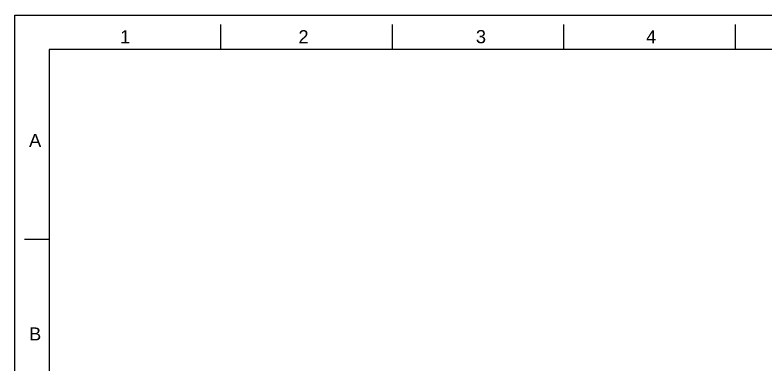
# Model space of a CAD drawing. Header units: millimetres. Extents: x 7160 to 8001, y 2712 to 3307.
# Drawn here: x 7160.2 to 7597.9, y 3103.2 to 3307.2 of the extents above; entities that cross this region are included whole.
import ezdxf

# ---------------------------------------------------------------- set-up
doc = ezdxf.new("R2010")
doc.units = ezdxf.units.MM
doc.layers.add('FORM', color=7, linetype='Continuous')
doc.styles.get("Standard").update_dxf_attribs({"font": 'arial.ttf'})

msp = doc.modelspace()

# ---------------------------------------------------------------- linework, layer by layer
at = {"layer": 'FORM', "color": 7, "linetype": 'Continuous'}
for p, q in [((7160.23, 2712.5), (7160.23, 3307.2)), ((7160.23, 3307.2), (8001.23, 3307.2)), ((7280.38, 3287.18), (7280.38, 3301.73)), ((7380.5, 3287.18), (7380.5, 3301.73)), ((7480.61, 3287.18), (7480.61, 3301.73)), ((7580.73, 3287.18), (7580.73, 3301.73)), ((7180.26, 3287.18), (7180.26, 2732.52)), ((7981.21, 3287.18), (7180.26, 3287.18)), ((7180.26, 3176.25), (7165.7, 3176.25))]:
    msp.add_line(p, q, dxfattribs=at)

# ---------------------------------------------------------------- texts
at = {"layer": 'FORM', "color": 7, "linetype": 'Continuous', "char_height": 7.63, "attachment_point": 5}
for s, insert in [('1', (7224.54, 3294.53)), ('2', (7328.62, 3294.53)), ('3', (7432.18, 3294.53)), ('4', (7531.53, 3294.53))]:
    msp.add_mtext_dynamic_manual_height_columns(s, width=50.0595, gutter_width=12.51, heights=[0], dxfattribs=dict(at, insert=insert))
at = {"layer": 'FORM', "char_height": 7.63, "attachment_point": 5}
for s, insert in [('A', (7171.99, 3234.12)), ('B', (7171.99, 3121.29))]:
    msp.add_mtext_dynamic_manual_height_columns(s, width=10.0119, gutter_width=12.51, heights=[0], dxfattribs=dict(at, insert=insert))

doc.saveas('drawing.dxf')
